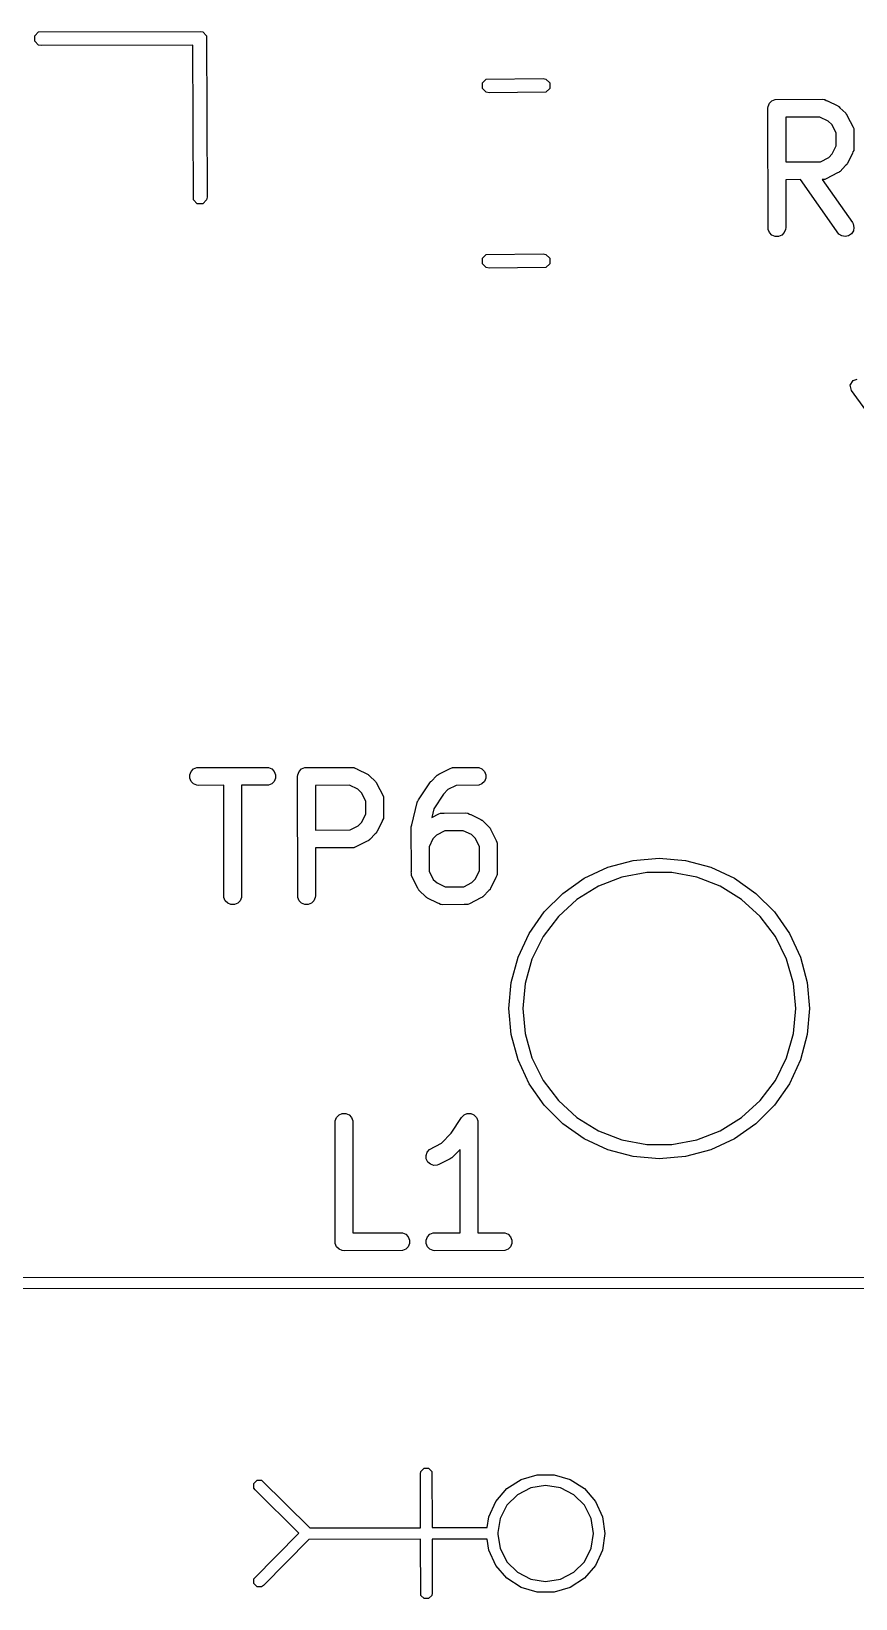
# Model space of a CAD drawing. Extents: x 161.8 to 217, y -91.7 to -65.8.
# Drawn here: x 189.74 to 196.65, y -78.95 to -65.81 of the extents above; entities that cross this region are included whole.
import ezdxf

# ---------------------------------------------------------------- set-up
doc = ezdxf.new("R2010")
doc.units = 0
doc.layers.add('BLACK', color=7, linetype='CONTINUOUS')

msp = doc.modelspace()

# ---------------------------------------------------------------- linework, layer by layer
at = {"layer": 'BLACK', "linetype": 'CONTINUOUS'}
for p, q in [((189.797038, -65.814565), (191.15, -65.81)), ((191.15, -65.81), (191.172961, -65.814567)), ((189.764566, -65.847037), (189.797038, -65.814565)), ((189.764566, -65.892959), (189.764566, -65.847037)), ((189.797038, -65.925431), (189.764566, -65.892959)), ((189.819999, -65.929998), (189.797038, -65.925431)), ((191.090188, -65.925712), (189.819999, -65.929998)), ((191.094569, -67.22296), (191.090188, -65.925712)), ((191.172961, -65.814567), (191.205433, -65.847039)), ((191.205433, -65.847039), (191.210002, -67.199999)), ((193.549975, -66.209567), (194.027064, -66.205)), ((194.027064, -66.205), (194.050025, -66.209567)), ((193.517503, -66.242039), (193.549975, -66.209567)), ((193.517503, -66.287961), (193.517503, -66.242039)), ((193.549975, -66.320433), (193.517503, -66.287961)), ((193.572936, -66.325), (193.549975, -66.320433)), ((194.050025, -66.320433), (193.572936, -66.325)), ((194.050025, -66.209567), (194.082497, -66.242039)), ((194.082497, -66.287961), (194.050025, -66.320433)), ((194.082497, -66.242039), (194.082497, -66.287961)), ((195.910714, -66.454819), (195.912155, -66.440187)), ((195.912155, -67.469451), (195.910714, -66.454819)), ((195.912155, -66.440187), (195.923354, -66.413151)), ((195.923354, -66.413151), (195.944046, -66.392459)), ((195.944046, -66.392459), (195.971082, -66.38126)), ((195.971082, -66.38126), (196.366666, -66.379819)), ((196.366666, -66.379819), (196.381298, -66.38126)), ((196.381298, -66.38126), (196.383787, -66.382291)), ((196.383787, -66.382291), (196.386475, -66.382482)), ((196.386475, -66.382482), (196.399468, -66.388786)), ((196.399468, -66.388786), (196.408334, -66.392459)), ((196.408334, -66.392459), (196.409556, -66.393681)), ((196.409556, -66.393681), (196.495445, -66.435356)), ((196.495445, -66.435356), (196.501744, -66.43932)), ((196.501744, -66.43932), (196.503572, -66.440078)), ((196.503572, -66.440078), (196.504742, -66.441208)), ((196.504742, -66.441208), (196.507888, -66.443188)), ((196.507888, -66.443188), (196.51352, -66.449682)), ((196.51352, -66.449682), (196.562556, -66.497024)), ((196.346733, -66.528503), (196.059399, -66.52955)), ((196.059399, -66.52955), (196.059932, -66.904745)), ((196.4155, -66.561871), (196.346733, -66.528503)), ((196.446827, -66.592115), (196.4155, -66.561871)), ((196.482285, -66.660972), (196.446827, -66.592115)), ((196.562556, -66.497024), (196.567274, -66.502773)), ((196.567274, -66.502773), (196.568773, -66.504073)), ((196.568773, -66.504073), (196.5695, -66.505486)), ((196.5695, -66.505486), (196.571883, -66.508389)), ((196.571883, -66.508389), (196.575532, -66.517199)), ((196.575532, -66.517199), (196.624224, -66.611754)), ((196.48327, -66.768604), (196.482285, -66.660972)), ((196.624224, -66.611754), (196.629479, -66.625485)), ((196.629479, -66.625485), (196.62967, -66.628174)), ((196.62967, -66.628174), (196.630701, -66.630663)), ((196.630701, -66.630663), (196.630827, -66.64446)), ((196.630827, -66.64446), (196.631553, -66.654675)), ((196.631553, -66.654675), (196.630937, -66.656521)), ((196.630937, -66.656521), (196.632142, -66.788152)), ((196.419845, -66.868313), (196.45009, -66.836985)), ((196.45009, -66.836985), (196.48327, -66.768604)), ((196.61828, -66.831041), (196.576605, -66.916931)), ((196.619502, -66.82982), (196.61828, -66.831041)), ((196.623171, -66.82096), (196.619502, -66.82982)), ((196.629479, -66.807962), (196.623171, -66.82096)), ((196.62967, -66.805272), (196.629479, -66.807962)), ((196.630701, -66.802784), (196.62967, -66.805272)), ((196.632142, -66.788152), (196.630701, -66.802784)), ((196.059932, -66.904745), (196.21985, -66.904162)), ((196.21985, -66.904162), (196.222184, -66.903646)), ((196.222184, -66.903646), (196.225006, -66.904144)), ((196.225006, -66.904144), (196.351157, -66.903684)), ((196.351157, -66.903684), (196.419845, -66.868313)), ((196.503572, -66.993369), (196.494763, -66.997017)), ((196.506474, -66.990986), (196.503572, -66.993369)), ((196.507888, -66.990259), (196.506474, -66.990986)), ((196.509187, -66.98876), (196.507888, -66.990259)), ((196.514937, -66.984042), (196.509187, -66.98876)), ((196.562278, -66.935006), (196.514937, -66.984042)), ((196.568773, -66.929374), (196.562278, -66.935006)), ((196.570752, -66.926228), (196.568773, -66.929374)), ((196.571883, -66.925058), (196.570752, -66.926228)), ((196.57264, -66.92323), (196.571883, -66.925058)), ((196.576605, -66.916931), (196.57264, -66.92323)), ((196.184366, -67.052904), (196.060143, -67.053356)), ((196.060143, -67.053356), (196.060714, -67.454819)), ((196.505271, -67.508989), (196.184366, -67.052904)), ((196.368626, -67.052233), (196.365728, -67.052439)), ((196.365728, -67.052439), (196.618585, -67.41181)), ((196.381298, -67.052187), (196.368626, -67.052233)), ((196.383787, -67.051155), (196.381298, -67.052187)), ((196.386475, -67.050965), (196.383787, -67.051155)), ((196.400207, -67.04571), (196.386475, -67.050965)), ((196.494763, -66.997017), (196.400207, -67.04571)), ((191.127041, -67.255432), (191.094569, -67.22296)), ((191.172963, -67.255432), (191.127041, -67.255432)), ((191.205435, -67.22296), (191.172963, -67.255432)), ((191.210002, -67.199999), (191.205435, -67.22296)), ((195.923354, -67.496487), (195.912155, -67.469451)), ((195.944046, -67.517179), (195.923354, -67.496487)), ((195.971082, -67.528378), (195.944046, -67.517179)), ((196.027382, -67.517179), (196.000346, -67.528378)), ((196.048074, -67.496487), (196.027382, -67.517179)), ((196.059273, -67.469451), (196.048074, -67.496487)), ((196.060714, -67.454819), (196.059273, -67.469451)), ((196.52995, -67.524716), (196.505271, -67.508989)), ((196.611312, -67.50669), (196.587338, -67.523472)), ((196.627039, -67.482012), (196.611312, -67.50669)), ((196.618585, -67.41181), (196.625795, -67.424623)), ((196.625795, -67.424623), (196.632124, -67.453194)), ((196.632124, -67.453194), (196.627039, -67.482012)), ((196.000346, -67.528378), (195.971082, -67.528378)), ((196.558767, -67.529802), (196.52995, -67.524716)), ((196.587338, -67.523472), (196.558767, -67.529802)), ((193.517503, -67.712039), (193.549975, -67.679567)), ((193.517503, -67.757961), (193.517503, -67.712039)), ((193.549975, -67.790433), (193.517503, -67.757961)), ((193.549975, -67.679567), (194.027064, -67.675)), ((194.027064, -67.675), (194.050025, -67.679567)), ((194.050025, -67.679567), (194.082497, -67.712039)), ((194.082497, -67.757961), (194.050025, -67.790433)), ((194.082497, -67.712039), (194.082497, -67.757961)), ((193.572936, -67.795), (193.549975, -67.790433)), ((194.050025, -67.790433), (193.572936, -67.795)), ((196.600734, -68.775642), (196.62471, -68.736476)), ((196.611476, -68.82029), (196.600734, -68.775642)), ((196.851476, -69.15029), (196.611476, -68.82029)), ((196.62471, -68.736476), (196.66, -68.725)), ((191.096427, -71.992459), (191.123463, -71.98126)), ((191.123463, -71.98126), (191.709523, -71.979819)), ((191.709523, -71.979819), (191.724155, -71.98126)), ((191.724155, -71.98126), (191.751191, -71.992459)), ((192.001189, -71.992459), (192.028225, -71.98126)), ((192.028225, -71.98126), (192.423809, -71.979819)), ((192.423809, -71.979819), (192.438441, -71.98126)), ((192.438441, -71.98126), (192.44093, -71.982291)), ((192.44093, -71.982291), (192.443618, -71.982482)), ((192.443618, -71.982482), (192.456611, -71.988786)), ((193.247411, -71.987737), (193.261142, -71.982482)), ((193.261142, -71.982482), (193.263831, -71.98229)), ((193.263831, -71.98229), (193.26632, -71.98126)), ((193.26632, -71.98126), (193.279659, -71.981166)), ((193.279659, -71.981166), (193.290332, -71.980408)), ((193.290332, -71.980408), (193.292339, -71.981077)), ((193.292339, -71.981077), (193.471428, -71.979819)), ((193.471428, -71.979819), (193.48606, -71.98126)), ((193.48606, -71.98126), (193.513096, -71.992459)), ((191.064536, -72.040187), (191.075735, -72.013151)), ((191.064536, -72.069451), (191.064536, -72.040187)), ((191.075735, -72.096487), (191.064536, -72.069451)), ((191.075735, -72.013151), (191.096427, -71.992459)), ((191.096427, -72.117179), (191.075735, -72.096487)), ((191.123463, -72.128378), (191.096427, -72.117179)), ((191.751191, -72.117179), (191.724155, -72.128378)), ((191.751191, -71.992459), (191.771883, -72.013151)), ((191.771883, -72.096487), (191.751191, -72.117179)), ((191.771883, -72.013151), (191.783082, -72.040187)), ((191.783082, -72.069451), (191.771883, -72.096487)), ((191.783082, -72.040187), (191.783082, -72.069451)), ((191.967857, -72.054819), (191.969298, -72.040187)), ((191.969298, -73.069451), (191.967857, -72.054819)), ((191.969298, -72.040187), (191.980497, -72.013151)), ((191.980497, -72.013151), (192.001189, -71.992459)), ((192.456611, -71.988786), (192.465477, -71.992459)), ((192.465477, -71.992459), (192.466699, -71.993681)), ((192.466699, -71.993681), (192.552588, -72.035356)), ((192.552588, -72.035356), (192.558887, -72.03932)), ((192.558887, -72.03932), (192.560715, -72.040078)), ((192.560715, -72.040078), (192.561885, -72.041208)), ((192.561885, -72.041208), (192.565031, -72.043188)), ((192.565031, -72.043188), (192.570663, -72.049682)), ((192.570663, -72.049682), (192.619699, -72.097024)), ((192.619699, -72.097024), (192.624417, -72.102773)), ((192.624417, -72.102773), (192.625916, -72.104073)), ((192.625916, -72.104073), (192.626643, -72.105486)), ((192.626643, -72.105486), (192.629026, -72.108389)), ((192.629026, -72.108389), (192.632675, -72.117199)), ((192.632675, -72.117199), (192.681367, -72.211754)), ((192.981343, -72.252374), (193.075691, -72.108454)), ((193.075691, -72.108454), (193.075725, -72.108411)), ((193.075725, -72.108411), (193.075735, -72.108389)), ((193.075735, -72.108389), (193.075795, -72.108325)), ((193.075795, -72.108325), (193.085007, -72.097079)), ((193.085007, -72.097079), (193.089667, -72.093958)), ((193.089667, -72.093958), (193.132681, -72.049405)), ((193.132681, -72.049405), (193.13843, -72.044686)), ((193.13843, -72.044686), (193.13973, -72.043188)), ((193.13973, -72.043188), (193.141143, -72.04246)), ((193.141143, -72.04246), (193.144046, -72.040078)), ((193.144046, -72.040078), (193.152856, -72.036428)), ((193.152856, -72.036428), (193.247411, -71.987737)), ((193.513096, -72.117179), (193.48606, -72.128378)), ((193.513096, -71.992459), (193.533788, -72.013151)), ((193.533788, -72.096487), (193.513096, -72.117179)), ((193.533788, -72.013151), (193.544987, -72.040187)), ((193.544987, -72.069451), (193.533788, -72.096487)), ((193.544987, -72.040187), (193.544987, -72.069451)), ((191.138095, -72.129819), (191.123463, -72.128378)), ((191.348914, -72.1293), (191.138095, -72.129819)), ((191.35025, -73.069451), (191.348914, -72.1293)), ((191.724155, -72.128378), (191.497494, -72.128935)), ((191.497494, -72.128935), (191.498809, -73.054819)), ((192.403876, -72.128503), (192.116542, -72.12955)), ((192.116542, -72.12955), (192.117075, -72.504745)), ((192.472643, -72.161871), (192.403876, -72.128503)), ((192.50397, -72.192115), (192.472643, -72.161871)), ((192.539428, -72.260972), (192.50397, -72.192115)), ((192.681367, -72.211754), (192.686622, -72.225485)), ((192.686622, -72.225485), (192.686813, -72.228174)), ((192.686813, -72.228174), (192.687844, -72.230663)), ((192.687844, -72.230663), (192.68797, -72.24446)), ((192.68797, -72.24446), (192.688696, -72.254675)), ((193.192029, -72.202156), (193.11049, -72.326539)), ((193.227772, -72.165133), (193.192029, -72.202156)), ((193.296563, -72.129709), (193.227772, -72.165133)), ((193.48606, -72.128378), (193.296563, -72.129709)), ((192.507233, -72.436985), (192.540413, -72.368604)), ((192.540413, -72.368604), (192.539428, -72.260972)), ((192.688696, -72.254675), (192.68808, -72.256521)), ((192.68808, -72.256521), (192.689285, -72.388152)), ((192.924855, -72.461089), (192.970096, -72.274724)), ((192.970096, -72.274724), (192.973176, -72.266101)), ((192.973176, -72.266101), (192.973536, -72.264285)), ((192.973536, -72.264285), (192.974172, -72.263313)), ((192.974172, -72.263313), (192.975043, -72.260878)), ((192.975043, -72.260878), (192.981343, -72.252374)), ((193.11049, -72.326539), (193.092841, -72.399241)), ((193.092841, -72.399241), (193.152173, -72.368689)), ((193.152173, -72.368689), (193.165904, -72.363434)), ((193.165904, -72.363434), (193.168593, -72.363242)), ((193.168593, -72.363242), (193.171082, -72.362212)), ((193.171082, -72.362212), (193.184421, -72.362118)), ((193.184421, -72.362118), (193.195094, -72.36136)), ((193.195094, -72.36136), (193.197101, -72.362029)), ((193.197101, -72.362029), (193.37619, -72.360771)), ((193.37619, -72.360771), (193.390822, -72.362212)), ((193.390822, -72.362212), (193.393311, -72.363243)), ((193.393311, -72.363243), (193.395999, -72.363434)), ((193.395999, -72.363434), (193.408992, -72.369738)), ((193.408992, -72.369738), (193.417858, -72.373411)), ((193.417858, -72.373411), (193.41908, -72.374633)), ((193.41908, -72.374633), (193.504969, -72.416308)), ((192.117075, -72.504745), (192.4083, -72.503684)), ((192.4083, -72.503684), (192.476988, -72.468313)), ((192.476988, -72.468313), (192.507233, -72.436985)), ((192.675423, -72.431041), (192.633748, -72.516931)), ((192.676645, -72.42982), (192.675423, -72.431041)), ((192.680314, -72.42096), (192.676645, -72.42982)), ((192.686622, -72.407962), (192.680314, -72.42096)), ((192.686813, -72.405272), (192.686622, -72.407962)), ((192.687844, -72.402784), (192.686813, -72.405272)), ((192.689285, -72.388152), (192.687844, -72.402784)), ((192.920238, -72.48339), (192.920489, -72.480836)), ((192.921583, -72.852692), (192.920238, -72.48339)), ((192.920327, -72.479744), (192.920781, -72.477872)), ((192.920489, -72.480836), (192.920327, -72.479744)), ((192.920781, -72.477872), (192.921679, -72.468758)), ((192.921679, -72.468758), (192.924855, -72.461089)), ((193.201325, -72.510661), (193.132534, -72.546085)), ((193.356494, -72.509571), (193.201325, -72.510661)), ((193.425024, -72.542823), (193.356494, -72.509571)), ((193.504969, -72.416308), (193.511268, -72.420272)), ((193.511268, -72.420272), (193.513096, -72.42103)), ((193.513096, -72.42103), (193.514266, -72.42216)), ((193.514266, -72.42216), (193.517412, -72.42414)), ((193.517412, -72.42414), (193.523044, -72.430634)), ((193.523044, -72.430634), (193.57208, -72.477976)), ((193.57208, -72.477976), (193.576798, -72.483725)), ((193.576798, -72.483725), (193.578297, -72.485025)), ((193.578297, -72.485025), (193.579024, -72.486438)), ((193.579024, -72.486438), (193.581407, -72.489341)), ((193.581407, -72.489341), (193.585056, -72.498151)), ((193.585056, -72.498151), (193.633748, -72.592706)), ((192.551906, -72.597017), (192.45735, -72.64571)), ((192.560715, -72.593369), (192.551906, -72.597017)), ((192.563617, -72.590986), (192.560715, -72.593369)), ((192.565031, -72.590259), (192.563617, -72.590986)), ((192.56633, -72.58876), (192.565031, -72.590259)), ((192.57208, -72.584042), (192.56633, -72.58876)), ((192.619421, -72.535006), (192.57208, -72.584042)), ((192.625916, -72.529374), (192.619421, -72.535006)), ((192.627895, -72.526228), (192.625916, -72.529374)), ((192.629026, -72.525058), (192.627895, -72.526228)), ((192.629783, -72.52323), (192.629026, -72.525058)), ((192.633748, -72.516931), (192.629783, -72.52323)), ((193.10229, -72.577412), (193.069439, -72.645115)), ((193.132534, -72.546085), (193.10229, -72.577412)), ((193.456351, -72.573067), (193.425024, -72.542823)), ((193.491754, -72.641818), (193.456351, -72.573067)), ((193.49291, -72.844554), (193.491754, -72.641818)), ((193.633748, -72.592706), (193.639003, -72.606437)), ((193.639003, -72.606437), (193.639194, -72.609126)), ((193.639194, -72.609126), (193.640225, -72.611615)), ((193.640225, -72.611615), (193.640299, -72.624684)), ((193.640299, -72.624684), (193.641077, -72.635627)), ((193.641077, -72.635627), (193.640373, -72.637736)), ((193.640373, -72.637736), (193.641666, -72.864342)), ((192.412159, -72.652282), (192.117286, -72.653356)), ((192.117286, -72.653356), (192.117857, -73.054819)), ((192.414428, -72.653039), (192.412159, -72.652282)), ((192.425769, -72.652233), (192.414428, -72.653039)), ((192.438441, -72.652187), (192.425769, -72.652233)), ((192.44093, -72.651155), (192.438441, -72.652187)), ((192.443618, -72.650965), (192.44093, -72.651155)), ((192.45735, -72.64571), (192.443618, -72.650965)), ((193.069439, -72.645115), (193.070181, -72.848833)), ((194.569055, -72.815987), (194.781203, -72.759142)), ((194.781203, -72.759142), (195, -72.74)), ((195, -72.74), (195.218797, -72.759142)), ((195.218797, -72.759142), (195.430945, -72.815987)), ((192.920827, -72.854961), (192.921583, -72.852692)), ((192.921632, -72.866302), (192.920827, -72.854961)), ((192.921679, -72.878974), (192.921632, -72.866302)), ((192.92271, -72.881463), (192.921679, -72.878974)), ((192.922901, -72.884151), (192.92271, -72.881463)), ((192.928156, -72.897883), (192.922901, -72.884151)), ((192.976846, -72.992435), (192.928156, -72.897883)), ((193.070181, -72.848833), (193.105553, -72.917521)), ((193.459614, -72.913175), (193.49291, -72.844554)), ((193.632695, -72.89715), (193.629026, -72.90601)), ((193.639003, -72.884152), (193.632695, -72.89715)), ((193.639194, -72.881462), (193.639003, -72.884152)), ((193.640225, -72.878974), (193.639194, -72.881462)), ((193.641666, -72.864342), (193.640225, -72.878974)), ((194.37, -72.908808), (194.569055, -72.815987)), ((194.686688, -72.898821), (194.489681, -72.975142)), ((194.894363, -72.86), (194.686688, -72.898821)), ((195.105637, -72.86), (194.894363, -72.86)), ((195.313312, -72.898821), (195.105637, -72.86)), ((195.510319, -72.975142), (195.313312, -72.898821)), ((195.430945, -72.815987), (195.63, -72.908808)), ((192.980496, -73.001247), (192.976846, -72.992435)), ((192.982879, -73.004151), (192.980496, -73.001247)), ((192.983607, -73.005564), (192.982879, -73.004151)), ((192.985105, -73.006863), (192.983607, -73.005564)), ((192.989823, -73.012612), (192.985105, -73.006863)), ((193.038858, -73.059953), (192.989823, -73.012612)), ((193.105553, -72.917521), (193.13688, -72.947767)), ((193.13688, -72.947767), (193.205409, -72.981018)), ((193.205409, -72.981018), (193.360578, -72.979928)), ((193.360578, -72.979928), (193.429368, -72.944504)), ((193.429368, -72.944504), (193.459614, -72.913175)), ((193.571803, -73.011195), (193.524462, -73.060232)), ((193.578297, -73.005564), (193.571803, -73.011195)), ((193.580276, -73.002418), (193.578297, -73.005564)), ((193.581408, -73.001247), (193.580276, -73.002418)), ((193.582165, -72.999417), (193.581408, -73.001247)), ((193.586129, -72.993121), (193.582165, -72.999417)), ((193.627804, -72.907231), (193.586129, -72.993121)), ((193.629026, -72.90601), (193.627804, -72.907231)), ((194.034784, -73.190088), (194.190088, -73.034784)), ((194.190088, -73.034784), (194.37, -72.908808)), ((194.489681, -72.975142), (194.310053, -73.086363)), ((195.689947, -73.086363), (195.510319, -72.975142)), ((195.63, -72.908808), (195.809912, -73.034784)), ((195.809912, -73.034784), (195.965216, -73.190088)), ((191.361449, -73.096487), (191.35025, -73.069451)), ((191.382141, -73.117179), (191.361449, -73.096487)), ((191.409177, -73.128378), (191.382141, -73.117179)), ((191.438441, -73.128378), (191.409177, -73.128378)), ((191.465477, -73.117179), (191.438441, -73.128378)), ((191.486169, -73.096487), (191.465477, -73.117179)), ((191.497368, -73.069451), (191.486169, -73.096487)), ((191.498809, -73.054819), (191.497368, -73.069451)), ((191.980497, -73.096487), (191.969298, -73.069451)), ((192.001189, -73.117179), (191.980497, -73.096487)), ((192.028225, -73.128378), (192.001189, -73.117179)), ((192.057489, -73.128378), (192.028225, -73.128378)), ((192.084525, -73.117179), (192.057489, -73.128378)), ((192.105217, -73.096487), (192.084525, -73.117179)), ((192.116416, -73.069451), (192.105217, -73.096487)), ((192.117857, -73.054819), (192.116416, -73.069451)), ((193.044492, -73.06645), (193.038858, -73.059953)), ((193.047637, -73.068429), (193.044492, -73.06645)), ((193.048808, -73.06956), (193.047637, -73.068429)), ((193.050635, -73.070317), (193.048808, -73.06956)), ((193.056935, -73.074282), (193.050635, -73.070317)), ((193.142824, -73.115957), (193.056935, -73.074282)), ((193.144046, -73.117179), (193.142824, -73.115957)), ((193.152905, -73.120848), (193.144046, -73.117179)), ((193.165904, -73.127156), (193.152905, -73.120848)), ((193.168593, -73.127347), (193.165904, -73.127156)), ((193.171082, -73.128378), (193.168593, -73.127347)), ((193.185714, -73.129819), (193.171082, -73.128378)), ((193.364801, -73.12856), (193.185714, -73.129819)), ((193.366809, -73.12923), (193.364801, -73.12856)), ((193.377481, -73.128471), (193.366809, -73.12923)), ((193.390822, -73.128378), (193.377481, -73.128471)), ((193.393311, -73.127346), (193.390822, -73.128378)), ((193.395999, -73.127156), (193.393311, -73.127346)), ((193.409731, -73.121901), (193.395999, -73.127156)), ((193.504285, -73.073209), (193.409731, -73.121901)), ((193.513096, -73.06956), (193.504285, -73.073209)), ((193.515998, -73.067177), (193.513096, -73.06956)), ((193.517412, -73.06645), (193.515998, -73.067177)), ((193.518712, -73.06495), (193.517412, -73.06645)), ((193.524462, -73.060232), (193.518712, -73.06495)), ((194.310053, -73.086363), (194.153921, -73.228697)), ((195.846079, -73.228697), (195.689947, -73.086363)), ((193.908808, -73.37), (194.034784, -73.190088)), ((194.153921, -73.228697), (194.0266, -73.397296)), ((195.9734, -73.397296), (195.846079, -73.228697)), ((195.965216, -73.190088), (196.091192, -73.37)), ((193.815987, -73.569055), (193.908808, -73.37)), ((194.0266, -73.397296), (193.932427, -73.58642)), ((196.067573, -73.58642), (195.9734, -73.397296)), ((196.091192, -73.37), (196.184013, -73.569055)), ((193.759142, -73.781203), (193.815987, -73.569055)), ((193.932427, -73.58642), (193.87461, -73.789628)), ((196.12539, -73.789628), (196.067573, -73.58642)), ((196.184013, -73.569055), (196.240858, -73.781203)), ((193.74, -74), (193.759142, -73.781203)), ((193.87461, -73.789628), (193.855116, -74)), ((196.144884, -74), (196.12539, -73.789628)), ((196.240858, -73.781203), (196.26, -74)), ((193.759142, -74.218797), (193.74, -74)), ((193.855116, -74), (193.87461, -74.210372)), ((196.12539, -74.210372), (196.144884, -74)), ((196.26, -74), (196.240858, -74.218797)), ((193.815987, -74.430945), (193.759142, -74.218797)), ((193.87461, -74.210372), (193.932427, -74.41358)), ((196.067573, -74.41358), (196.12539, -74.210372)), ((196.240858, -74.218797), (196.184013, -74.430945)), ((193.908808, -74.63), (193.815987, -74.430945)), ((193.932427, -74.41358), (194.0266, -74.602704)), ((195.9734, -74.602704), (196.067573, -74.41358)), ((196.184013, -74.430945), (196.091192, -74.63)), ((194.0266, -74.602704), (194.153921, -74.771303)), ((195.846079, -74.771303), (195.9734, -74.602704)), ((194.034784, -74.809912), (193.908808, -74.63)), ((196.091192, -74.63), (195.965216, -74.809912)), ((194.190088, -74.965216), (194.034784, -74.809912)), ((194.153921, -74.771303), (194.310053, -74.913637)), ((195.689947, -74.913637), (195.846079, -74.771303)), ((195.965216, -74.809912), (195.809912, -74.965216)), ((192.282143, -74.954819), (192.283584, -74.940187)), ((192.283584, -75.969451), (192.282143, -74.954819)), ((192.283584, -74.940187), (192.294783, -74.913151)), ((192.294783, -74.913151), (192.315475, -74.892459)), ((192.315475, -74.892459), (192.342511, -74.88126)), ((192.342511, -74.88126), (192.371775, -74.88126)), ((192.371775, -74.88126), (192.398811, -74.892459)), ((192.398811, -74.892459), (192.419503, -74.913151)), ((192.419503, -74.913151), (192.430702, -74.940187)), ((192.430702, -74.940187), (192.432038, -75.880997)), ((193.255616, -75.045534), (193.342358, -74.913216)), ((193.342358, -74.913216), (193.342392, -74.913173)), ((193.342392, -74.913173), (193.342402, -74.913151)), ((193.342402, -74.913151), (193.342453, -74.913099)), ((193.342453, -74.913099), (193.351674, -74.901841)), ((193.351674, -74.901841), (193.357843, -74.897709)), ((193.357843, -74.897709), (193.363094, -74.892459)), ((193.363094, -74.892459), (193.369883, -74.889646)), ((193.369883, -74.889646), (193.375989, -74.885558)), ((193.375989, -74.885558), (193.383269, -74.884101)), ((193.383269, -74.884101), (193.39013, -74.88126)), ((193.39013, -74.88126), (193.397478, -74.88126)), ((193.397478, -74.88126), (193.404683, -74.879819)), ((193.404683, -74.879819), (193.411967, -74.88126)), ((193.411967, -74.88126), (193.419394, -74.88126)), ((193.419394, -74.88126), (193.426182, -74.884072)), ((193.426182, -74.884072), (193.433391, -74.885498)), ((193.433391, -74.885498), (193.43957, -74.889617)), ((193.43957, -74.889617), (193.44643, -74.892459)), ((193.44643, -74.892459), (193.451623, -74.897652)), ((193.451623, -74.897652), (193.45774, -74.90173)), ((193.45774, -74.90173), (193.461873, -74.907902)), ((193.461873, -74.907902), (193.467122, -74.913151)), ((193.467122, -74.913151), (193.469933, -74.919938)), ((193.469933, -74.919938), (193.474023, -74.926045)), ((193.474023, -74.926045), (193.475479, -74.933326)), ((193.475479, -74.933326), (193.478321, -74.940187)), ((193.478321, -74.940187), (193.478331, -74.947587)), ((193.478331, -74.947587), (193.479762, -74.95474)), ((193.479762, -74.95474), (193.478351, -74.961868)), ((193.478351, -74.961868), (193.479656, -75.880337)), ((194.37, -75.091192), (194.190088, -74.965216)), ((194.310053, -74.913637), (194.489681, -75.024858)), ((195.510319, -75.024858), (195.689947, -74.913637)), ((195.809912, -74.965216), (195.63, -75.091192)), ((193.073064, -75.181283), (193.172882, -75.12988)), ((193.172882, -75.12988), (193.255616, -75.045534)), ((194.569055, -75.184013), (194.37, -75.091192)), ((194.489681, -75.024858), (194.686688, -75.101179)), ((194.686688, -75.101179), (194.894363, -75.14)), ((195.105637, -75.14), (195.313312, -75.101179)), ((195.313312, -75.101179), (195.510319, -75.024858)), ((195.63, -75.091192), (195.430945, -75.184013)), ((193.044637, -75.231152), (193.053891, -75.203391)), ((193.046711, -75.260342), (193.044637, -75.231152)), ((193.059798, -75.286517), (193.046711, -75.260342)), ((193.053891, -75.203391), (193.073064, -75.181283)), ((193.247145, -75.258922), (193.152589, -75.307615)), ((193.255954, -75.255274), (193.247145, -75.258922)), ((193.258856, -75.252891), (193.255954, -75.255274)), ((193.26027, -75.252164), (193.258856, -75.252891)), ((193.261569, -75.250665), (193.26027, -75.252164)), ((193.267319, -75.245947), (193.261569, -75.250665)), ((193.330084, -75.181958), (193.267319, -75.245947)), ((193.331076, -75.880702), (193.330084, -75.181958)), ((194.781203, -75.240858), (194.569055, -75.184013)), ((195, -75.26), (194.781203, -75.240858)), ((194.894363, -75.14), (195.105637, -75.14)), ((195.218797, -75.240858), (195, -75.26)), ((195.430945, -75.184013), (195.218797, -75.240858)), ((193.081906, -75.30569), (193.059798, -75.286517)), ((193.109667, -75.314944), (193.081906, -75.30569)), ((193.138857, -75.31287), (193.109667, -75.314944)), ((193.152589, -75.307615), (193.138857, -75.31287)), ((192.432038, -75.880997), (192.833333, -75.879819)), ((192.833333, -75.879819), (192.847965, -75.88126)), ((192.847965, -75.88126), (192.875001, -75.892459)), ((192.875001, -75.892459), (192.895693, -75.913151)), ((192.895693, -75.913151), (192.906892, -75.940187)), ((193.045489, -75.940187), (193.056688, -75.913151)), ((193.056688, -75.913151), (193.07738, -75.892459)), ((193.07738, -75.892459), (193.104416, -75.88126)), ((193.104416, -75.88126), (193.331076, -75.880702)), ((193.479656, -75.880337), (193.690476, -75.879819)), ((193.690476, -75.879819), (193.705108, -75.88126)), ((193.705108, -75.88126), (193.732144, -75.892459)), ((193.732144, -75.892459), (193.752836, -75.913151)), ((193.752836, -75.913151), (193.764035, -75.940187)), ((192.294783, -75.996487), (192.283584, -75.969451)), ((192.315475, -76.017179), (192.294783, -75.996487)), ((192.342511, -76.028378), (192.315475, -76.017179)), ((192.357143, -76.029819), (192.342511, -76.028378)), ((192.847965, -76.028378), (192.357143, -76.029819)), ((192.875001, -76.017179), (192.847965, -76.028378)), ((192.895693, -75.996487), (192.875001, -76.017179)), ((192.906892, -75.969451), (192.895693, -75.996487)), ((192.906892, -75.940187), (192.906892, -75.969451)), ((193.045489, -75.969451), (193.045489, -75.940187)), ((193.056688, -75.996487), (193.045489, -75.969451)), ((193.07738, -76.017179), (193.056688, -75.996487)), ((193.104416, -76.028378), (193.07738, -76.017179)), ((193.119048, -76.029819), (193.104416, -76.028378)), ((193.705108, -76.028378), (193.119048, -76.029819)), ((193.732144, -76.017179), (193.705108, -76.028378)), ((193.752836, -75.996487), (193.732144, -76.017179)), ((193.764035, -75.969451), (193.752836, -75.996487)), ((193.764035, -75.940187), (193.764035, -75.969451)), ((187.980866, -76.253806), (198, -76.25)), ((197.950133, -76.34622), (188.046393, -76.349982)), ((192.997212, -77.899999), (193.001018, -77.880865)), ((193.001018, -77.880865), (193.028078, -77.853805)), ((193.028078, -77.853805), (193.066346, -77.853805)), ((193.066346, -77.853805), (193.093406, -77.880865)), ((193.093406, -77.880865), (193.095163, -78.351222)), ((191.601019, -77.980866), (191.628079, -77.953806)), ((191.601019, -78.019134), (191.601019, -77.980866)), ((191.611858, -78.035355), (191.601019, -78.019134)), ((191.628079, -77.953806), (191.666347, -77.953806)), ((191.666347, -77.953806), (192.071479, -78.353699)), ((192.998898, -78.351455), (192.997212, -77.899999)), ((193.62893, -78.131184), (193.721607, -78.024229)), ((193.721607, -78.024229), (193.840663, -77.947716)), ((193.922938, -78.017516), (193.810827, -78.07464)), ((193.840663, -77.947716), (193.976453, -77.907845)), ((194.047214, -77.997833), (193.922938, -78.017516)), ((193.976453, -77.907845), (194.117975, -77.907845)), ((194.17149, -78.017516), (194.047214, -77.997833)), ((194.117975, -77.907845), (194.253765, -77.947716)), ((194.283601, -78.07464), (194.17149, -78.017516)), ((194.253765, -77.947716), (194.372821, -78.024229)), ((194.372821, -78.024229), (194.465498, -78.131184)), ((191.97909, -78.397838), (191.611858, -78.035355)), ((193.57014, -78.259917), (193.62893, -78.131184)), ((193.810827, -78.07464), (193.721855, -78.163612)), ((194.372573, -78.163612), (194.283601, -78.07464)), ((194.465498, -78.131184), (194.524288, -78.259917)), ((193.557172, -78.350103), (193.57014, -78.259917)), ((193.664731, -78.275723), (193.646194, -78.392763)), ((193.721855, -78.163612), (193.664731, -78.275723)), ((194.429697, -78.275723), (194.372573, -78.163612)), ((194.44938, -78.399999), (194.429697, -78.275723)), ((194.524288, -78.259917), (194.544429, -78.399999)), ((191.601019, -78.780866), (191.97909, -78.397838)), ((192.071479, -78.353699), (192.998898, -78.351455)), ((193.095163, -78.351222), (193.557172, -78.350103)), ((193.646194, -78.392763), (193.646194, -78.407234)), ((193.646194, -78.407234), (193.664731, -78.524275)), ((194.429697, -78.524275), (194.44938, -78.399999)), ((194.544429, -78.399999), (194.524288, -78.540081)), ((192.062976, -78.44996), (191.682568, -78.835355)), ((192.999257, -78.447694), (192.062976, -78.44996)), ((193.001019, -78.919133), (192.999257, -78.447694)), ((193.556662, -78.446345), (193.095522, -78.447461)), ((193.095522, -78.447461), (193.097213, -78.899999)), ((193.57014, -78.540081), (193.556662, -78.446345)), ((193.62893, -78.668814), (193.57014, -78.540081)), ((193.664731, -78.524275), (193.721855, -78.636386)), ((194.372573, -78.636386), (194.429697, -78.524275)), ((194.524288, -78.540081), (194.465498, -78.668814)), ((193.721607, -78.775769), (193.62893, -78.668814)), ((193.721855, -78.636386), (193.810827, -78.725358)), ((194.283601, -78.725358), (194.372573, -78.636386)), ((194.465498, -78.668814), (194.372821, -78.775769)), ((191.601019, -78.819134), (191.601019, -78.780866)), ((193.840663, -78.852282), (193.721607, -78.775769)), ((193.810827, -78.725358), (193.922938, -78.782482)), ((193.922938, -78.782482), (194.047214, -78.802165)), ((194.047214, -78.802165), (194.17149, -78.782482)), ((194.17149, -78.782482), (194.283601, -78.725358)), ((194.372821, -78.775769), (194.253765, -78.852282)), ((191.628079, -78.846194), (191.601019, -78.819134)), ((191.666347, -78.846194), (191.628079, -78.846194)), ((191.682568, -78.835355), (191.666347, -78.846194)), ((193.028079, -78.946193), (193.001019, -78.919133)), ((193.066347, -78.946193), (193.028079, -78.946193)), ((193.093407, -78.919133), (193.066347, -78.946193)), ((193.097213, -78.899999), (193.093407, -78.919133)), ((193.976453, -78.892153), (193.840663, -78.852282)), ((194.117975, -78.892153), (193.976453, -78.892153)), ((194.253765, -78.852282), (194.117975, -78.892153))]:
    msp.add_line(p, q, dxfattribs=at)

doc.saveas('drawing.dxf')
